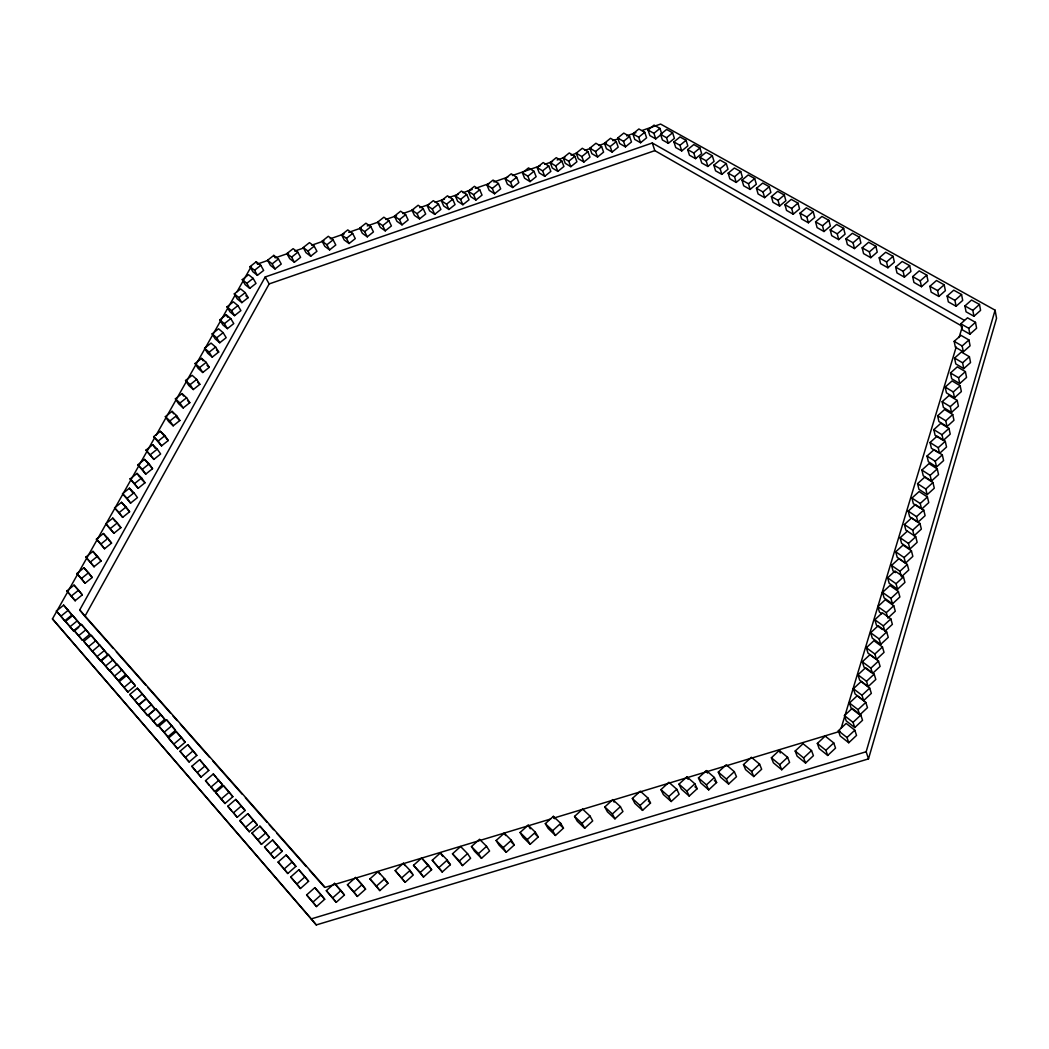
<?xml version="1.0" encoding="UTF-8"?>
<svg xmlns="http://www.w3.org/2000/svg" width="1049" height="1049" viewBox="0 0 1049 1049"><rect width="100%" height="100%" fill="white"/><g stroke="black" fill="none" stroke-linecap="round" stroke-linejoin="round"><path stroke-width="1.5" d="M154.373 438.233L52.45 618.884L316.287 924.93L868.493 758.886L996.55 318.306L995.095 310.176L660.595 124.07L642.067 130.496M868.493 758.886L866.159 751.753L995.095 310.176M841.167 728.124L956.216 346.944M959.061 337.529L962.379 326.554M113.095 648.23L84.89 616.353L269.16 283.925L654.838 150.636L961.592 325.911M84.89 616.353L79.711 609.954L265.213 276.962L652.281 142.992L964.267 320.273M155.986 435.387L235.435 294.559M237.035 291.714L251.485 266.105M854.765 727.56L853.047 722.341L860.836 715.038L852.208 708.35L844.445 715.615L846.189 720.847L854.765 727.56L862.527 720.283L860.836 715.038M827.713 755.45L825.878 750.297L833.745 742.928L825.183 736.096L817.341 743.439L819.19 748.593L827.713 755.45L835.542 748.107L833.745 742.928M848.746 742.744L846.989 737.539L854.817 730.196L846.176 723.417L838.374 730.733L840.144 735.926L848.746 742.744L856.535 735.415L854.817 730.196M781.728 769.756L789.595 762.413L787.629 757.312L779.276 750.441L771.395 757.771L773.415 762.859L781.728 769.756L779.722 764.682L771.395 757.771M863.655 700.562L861.976 695.277L869.687 688.078L861.098 681.548L853.414 688.708L855.105 693.992L863.655 700.562L871.339 693.376L869.687 688.078M805.553 763.043L803.639 757.929L811.52 750.546L803.062 743.702L795.194 751.032L797.135 756.159L805.553 763.043L813.408 755.686L811.52 750.546M865.792 702.397L867.471 707.669L859.747 714.907L858.043 709.649L865.792 702.397L857.177 695.789L849.454 703L851.172 708.259L858.515 713.963M753.772 776.562L761.666 769.232L759.594 764.157L751.372 757.286L743.479 764.603L745.59 769.651L753.772 776.562L751.674 771.526L743.479 764.603M878.511 661.054L880.111 666.403L872.506 673.497L870.88 668.161L878.511 661.054L869.962 654.681L862.344 661.762L863.996 667.098L871.286 672.579M868.166 686.597L866.513 681.286L874.184 674.14L865.609 667.688L857.964 674.809L859.642 680.119L868.166 686.597L875.81 679.464L874.184 674.14M779.722 764.682L787.629 757.312M728.583 784.049L736.49 776.719L734.339 771.684L726.223 764.787L718.303 772.103L720.519 777.125L728.583 784.049L726.393 779.04L718.303 772.103M880.727 644.348L888.254 637.359L886.693 631.944L878.197 625.755L870.657 632.731L872.27 638.12L880.727 644.348L879.141 638.959L870.657 632.731M876.466 659.415L874.853 654.038L882.458 646.984L873.922 640.703L866.343 647.731L867.982 653.094L876.466 659.415L884.032 652.373L882.458 646.984M751.674 771.526L759.594 764.157M708.704 789.858L706.449 784.875L714.395 777.519L706.383 770.609L698.45 777.925L700.732 782.908L708.704 789.858L716.624 782.515L714.395 777.519M887.834 618.11L895.282 611.213L893.761 605.758L885.304 599.713L877.843 606.597L879.416 612.039L881.816 613.77M890.837 618.91L892.371 624.352L884.871 631.288L883.31 625.873L890.837 618.91L882.353 612.786L874.84 619.723L876.439 625.138L882.458 629.531M726.393 779.04L734.339 771.684M879.141 638.959L886.693 631.944M671.19 801.528L668.79 796.597L676.775 789.254L668.921 782.305L660.962 789.622L663.361 794.552L671.19 801.528L679.136 794.198L676.775 789.254M897.564 589.21L904.933 582.405L903.464 576.898L895.046 571.01L887.664 577.789L889.185 583.283L897.564 589.21L896.056 583.716L887.664 577.789M892.463 603.844L890.942 598.376L898.39 591.505L889.945 585.539L882.524 592.37L884.071 597.838L892.463 603.844L899.885 596.986L898.39 591.505M689.219 796.073L686.898 791.13L694.858 783.773L686.925 776.85L678.978 784.154L681.326 789.123L689.219 796.073L697.152 788.743L694.858 783.773M887.441 616.746L886.287 612.668L893.761 605.758M642.539 810.366L640.06 805.475L648.059 798.132L640.323 791.169L632.35 798.473L634.855 803.364L642.539 810.366L650.511 803.036L648.059 798.132M905.549 563.09L912.853 556.376L911.424 550.817L903.045 545.087L895.728 551.787L897.21 557.321L905.549 563.09L904.094 557.557L895.728 551.787M907.306 564.48L908.762 570.013L901.419 576.78L899.937 571.259L907.306 564.48L898.901 558.671L891.545 565.411L893.053 570.931L895.44 572.597M896.056 583.716L903.464 576.898M614.963 818.823L612.38 813.985L620.405 806.629L612.786 799.653L604.788 806.956L607.397 811.808L614.963 818.823L622.949 811.506L620.405 806.629M915.751 536.76L917.167 542.333L909.903 548.994L908.46 543.434L915.751 536.76L905.838 530.112L904.395 524.526L911.633 517.918L919.973 523.503L921.363 529.102L914.125 535.724L912.709 530.138L904.395 524.526M904.094 557.557L911.424 550.817M917.914 522.258L916.511 516.646L923.736 510.063L915.423 504.556L908.224 511.112L909.64 516.711L917.914 522.258L925.113 515.675L923.736 510.063M584.699 828.238L581.998 823.439L590.049 816.096L582.575 809.094L574.55 816.397L577.252 821.197L584.699 828.238L592.698 820.921L590.049 816.096M909.903 548.994L901.576 543.316L900.121 537.744L907.398 531.096M912.709 530.138L919.973 523.503M911.948 498.052L919.121 491.535L927.408 496.977L928.771 502.615L921.612 509.145L920.222 503.52L911.948 498.052L913.351 503.677L920.432 508.359M931.46 481.045L938.553 474.607L937.242 468.916L928.994 463.632L921.901 470.057L923.251 475.735L931.46 481.045L930.135 475.381L921.901 470.057M927.172 494.682L925.808 489.031L932.954 482.54L924.68 477.177L917.56 483.641L918.937 489.293L927.172 494.682L934.292 488.205L932.954 482.54M555.432 835.463L552.653 830.703L560.704 823.36L553.361 816.345L545.323 823.649L548.129 828.408L555.432 835.463L563.47 828.146L560.704 823.36M920.222 503.52L927.408 496.977M936.56 466.962L935.249 461.272L942.317 454.86L934.082 449.654L927.028 456.027L928.365 461.717L936.56 466.962L943.602 460.577L942.317 454.86M506.208 852.286L514.272 844.97L511.348 840.262L504.215 833.194L496.138 840.498L499.114 845.192L506.208 852.286L503.245 847.605L496.138 840.498M530.178 844.301L527.306 839.58L535.383 832.237L528.145 825.196L520.094 832.5L522.979 837.233L530.178 844.301L538.229 836.984L535.383 832.237M930.135 475.381L937.242 468.916M943.261 440.449L941.989 434.719L948.978 428.398L940.796 423.337L933.82 429.618L935.118 435.348L943.261 440.449L950.237 434.142L948.978 428.398M481.491 858.331L478.449 853.663L486.566 846.346L479.55 839.266L471.46 846.556L474.515 851.224L481.491 858.331L489.581 851.014L486.566 846.346M945.28 441.314L946.539 447.044L939.537 453.391L938.239 447.687L945.28 441.314L937.072 436.174L930.057 442.508L931.368 448.225L938.173 452.525M503.245 847.605L511.348 840.262M951.509 412.414L958.406 406.199L957.199 400.416L949.057 395.499L942.159 401.701L943.405 407.458L951.509 412.414L950.276 406.645L942.159 401.701M442.285 871.981L450.388 864.678L447.241 860.062L440.396 852.942L432.267 860.246L442.285 871.981L432.267 860.246M947.024 426.55L945.778 420.806L952.728 414.525L944.572 409.53L937.636 415.784L938.907 421.528L947.024 426.55L953.961 420.295L952.728 414.525M462.517 865.582L459.41 860.954L467.539 853.624L460.603 846.53L452.486 853.82L462.517 865.582L470.621 858.266L467.539 853.624M959.743 383.567L966.562 377.443L965.395 371.634L957.317 366.862L950.486 372.959L951.705 378.768L959.743 383.567L958.55 377.758L950.486 372.959M405.176 882.288L413.306 874.984L410.041 870.421L403.341 863.288L395.198 870.578L405.176 882.288L395.198 870.578M954.511 397.741L953.292 391.959L960.176 385.783L952.072 380.931L945.215 387.081L946.447 392.864L954.511 397.741L961.369 391.579L960.176 385.783M423.494 877.043L420.256 872.466L428.412 865.137L421.646 858.016L413.503 865.307L423.494 877.043L431.624 869.739L428.412 865.137M950.276 406.645L957.199 400.416M439.098 867.392L447.241 860.062M379.856 890.601L376.473 886.09L384.655 878.774L378.073 871.614L369.904 878.905L379.856 890.601L388.012 883.297L384.655 878.774M963.782 368.619L962.602 362.797L969.407 356.712L961.356 352.018L954.564 358.076L955.77 363.898L963.782 368.619L970.561 362.548L969.407 356.712M958.55 377.758L965.395 371.634M401.872 877.738L410.041 870.421M336.244 902.31L344.426 895.02L340.925 890.549L334.526 883.376L326.331 890.653L336.244 902.31L326.331 890.653M963.336 351.835L962.169 345.986L968.935 339.955L960.923 335.339L954.17 341.345L955.364 347.193L963.336 351.835L970.089 345.816L968.935 339.955M357.381 896.436L353.906 891.952L362.115 884.635L355.624 877.475L347.442 884.753L357.381 896.436L365.55 889.146L362.115 884.635M316.496 906.572L312.904 902.14L321.125 894.836L314.818 887.664L306.623 894.928L316.496 906.572L324.692 899.281L321.125 894.836M973.957 316.247L980.592 310.36L979.491 304.459L971.558 300.04L964.91 305.928L966.05 311.802L973.957 316.247L972.829 310.373L964.91 305.928M969.919 334.185L968.778 328.324L975.491 322.345L967.506 317.821L960.805 323.774L961.972 329.635L969.919 334.185L976.606 328.232L975.491 322.345M332.703 897.852L340.925 890.549M972.829 310.373L979.491 304.459M956.098 306.256L954.931 300.381L961.566 294.533L953.751 290.18L947.129 296.002L948.322 301.863L956.098 306.256L962.707 300.407L961.566 294.533M300.46 888.503L296.841 884.058L304.997 876.846L298.821 869.805L290.678 876.99L300.46 888.503L308.59 881.317L304.997 876.846M287.793 873.502L284.148 869.031L292.265 861.898L286.18 854.974L278.09 862.081L287.793 873.502L295.87 866.395L292.265 861.898M938.816 296.447L945.385 290.665L944.192 284.803L936.495 280.516L929.912 286.285L931.145 292.133L938.816 296.447L937.596 290.599L929.912 286.285M274.195 858.357L282.22 851.316L278.601 846.818L272.609 840L264.571 847.028L274.195 858.357L264.571 847.028M937.596 290.599L944.192 284.803M921.468 286.692L920.209 280.857L926.778 275.113L919.199 270.891L912.656 276.608L913.928 282.443L921.468 286.692L928.011 280.962L926.778 275.113M270.537 853.873L278.601 846.818M904.422 277.146L903.11 271.311L909.653 265.633L902.192 261.463L895.662 267.128L896.987 272.95L904.422 277.146L910.925 271.468L909.653 265.633M261.476 844.366L257.805 839.869L265.817 832.893L259.929 826.179L251.93 833.129L261.476 844.366L269.462 837.404L265.817 832.893M887.9 267.77L894.377 262.158L893.053 256.323L885.71 252.232L879.219 257.844L880.583 263.653L887.9 267.77L886.549 261.962L879.219 257.844M249.308 831.752L245.623 827.241L253.596 820.331L247.787 813.709L239.841 820.593L249.308 831.752L257.254 824.855L253.596 820.331M227.803 806.235L237.205 817.302L245.099 810.471L235.71 799.417L227.803 806.235L231.514 810.759M886.549 261.962L893.053 256.323M224.997 803.468L232.839 796.702L229.167 792.152L223.529 785.74L215.674 792.493L224.997 803.468L215.674 792.493M870.775 257.674L869.385 251.878L875.863 246.305L868.624 242.267L862.173 247.826L863.576 253.609L870.775 257.674L877.226 252.114L875.863 246.305M241.427 805.92L233.507 812.778L237.205 817.302M854.476 248.547L853.06 242.778L859.498 237.244L852.365 233.271L845.94 238.779L847.382 244.548L854.476 248.547L860.901 243.04L859.498 237.244M205.512 780.666L214.757 791.562L222.572 784.862L213.327 773.965L205.512 780.666L209.236 785.216M221.287 798.932L229.167 792.152M838.689 239.605L845.074 234.137L843.632 228.354L836.604 224.447L830.218 229.901L831.7 235.658L838.689 239.605L837.233 233.835L830.218 229.901M218.874 780.299L211.046 787.012L214.757 791.562M205.08 765.888L197.291 772.536L201.028 777.086L208.777 770.464L199.612 759.66L191.849 766.281L195.586 770.845M837.233 233.835L843.632 228.354M189.095 761.967L185.345 757.404L193.082 750.822L187.719 744.711L179.995 751.254L189.095 761.967L196.806 755.411L193.082 750.822M815.571 221.863L821.944 216.461L828.88 220.329L830.362 226.086L823.99 231.514L817.092 227.62L815.571 221.863L822.495 225.758L823.99 231.514M822.495 225.758L828.88 220.329M177.556 748.684L185.214 742.181L181.49 737.591L176.193 731.573L168.522 738.05L177.556 748.684L168.522 738.05M808.373 222.768L806.851 217.025L813.198 211.649L806.366 207.833L800.02 213.196L801.567 218.926L808.373 222.768L814.706 217.392L813.198 211.649M793.241 214.193L791.68 208.463L798.001 203.126L791.261 199.376L784.954 204.686L786.54 210.403L793.241 214.193L799.548 208.856L798.001 203.126M167.892 736.804L175.511 730.366L171.787 725.777L166.568 719.824L158.937 726.249L167.892 736.804L158.937 726.249M173.793 744.108L181.49 737.591M779.617 206.037L778.017 200.333L784.311 195.035L777.663 191.324L771.382 196.609L772.995 202.3L779.617 206.037L785.885 200.752L784.311 195.035M157.18 725.764L164.759 719.378L161.022 714.775L155.868 708.914L148.289 715.274L157.18 725.764L148.289 715.274M164.142 732.228L171.787 725.777M147.621 715.523L155.173 709.19L151.423 704.587L146.335 698.791L138.783 705.112L147.621 715.523L138.783 705.112M764.629 197.658L770.871 192.413L769.271 186.709L762.715 183.064L756.46 188.296L758.099 193.973L764.629 197.658L763.003 191.967L756.46 188.296M153.416 721.174L161.022 714.775M750.114 189.423L756.329 184.231L754.69 178.553L748.225 174.947L741.997 180.126L743.675 185.804L750.114 189.423L748.448 183.759L741.997 180.126M138.612 704.81L146.113 698.529L142.362 693.914L137.34 688.196L129.827 694.464L138.612 704.81L129.827 694.464M143.857 710.934L151.423 704.587M763.003 191.967L769.271 186.709M736.214 182.408L742.404 177.242L740.738 171.577L734.352 168.024L728.163 173.164L729.868 178.815L736.214 182.408L734.523 176.743L728.163 173.164M127.873 691.947L135.334 685.731L131.571 681.103L126.627 675.464L119.153 681.68L127.873 691.947L119.153 681.68M748.448 183.759L754.69 178.553M134.823 700.207L142.362 693.914M118.327 680.67L109.673 670.468L118.327 680.67L125.749 674.494L117.108 664.319L109.398 670.613L100.796 660.477L108.191 654.366L116.78 664.489L108.191 654.366M734.523 176.743L740.738 171.577M124.084 687.344L131.571 681.103M721.843 174.357L720.125 168.705L726.301 163.592L720.007 160.077L713.845 165.178L715.575 170.817L721.843 174.357L728.006 169.243L726.301 163.592M114.538 676.054L121.986 669.878M92.286 651.127L97.032 656.582L104.415 650.498L108.191 655.127L99.655 645.069L92.312 651.311L87.631 645.922L83.828 641.306L91.145 635.288L99.642 645.279L91.145 635.288M707.905 166.45L706.161 160.812L712.31 155.737L706.095 152.275L699.958 157.337L701.715 162.962L707.905 166.45L714.041 161.376L712.31 155.737M83.828 641.306L100.835 661.198L106.959 656.136M100.796 660.477L105.595 665.997L113.017 659.86M88.509 646.695L95.865 640.651M695.566 158.635L693.795 153.023L699.919 147.988L693.782 144.565L687.672 149.587L689.455 155.2L695.566 158.635L701.676 153.613L699.919 147.988M74.046 630.383L78.675 635.694L85.992 629.715L89.768 634.343L82.491 640.323L74.046 630.383L81.337 624.417L85.992 629.715M681.745 150.912L679.949 145.313L686.046 140.317L680.001 136.947L673.917 141.917L675.726 147.516L681.745 150.912L687.829 145.916L686.046 140.317M660.582 134.39L666.535 137.734L672.606 132.777L674.402 138.363L668.357 143.32L662.417 139.963L660.582 134.39L666.639 129.447L672.606 132.777M77.351 620.759L72.761 615.527L65.51 621.441L70.073 626.699L77.351 620.759L81.14 625.388M65.51 621.441L73.889 631.328L78.727 627.368M75.148 600.684L82.294 594.862L78.57 590.194L74.033 585.132L66.874 590.941L75.148 600.684L66.874 590.941M640.572 142.743L646.604 137.825L644.742 132.279L638.893 128.975L632.849 133.879L634.75 139.412L640.572 142.743L638.684 137.196L632.849 133.879M56.41 611.016L60.934 616.209L68.159 610.308L71.948 614.95L64.75 620.824L56.41 611.016L63.635 605.142L68.159 610.308M648.02 130.024L653.907 133.328L659.952 128.411L661.788 133.984L655.756 138.901L649.869 135.583L648.02 130.024L654.052 125.106L659.952 128.411M597.537 157.009L603.595 152.105L601.615 146.598L595.924 143.267L589.853 148.171L591.872 153.652L597.537 157.009L595.544 151.528L589.853 148.171M604.447 143.215L610.177 146.558L616.248 141.641L618.189 147.148L612.144 152.066L606.427 148.722L604.447 143.215L610.505 138.311L616.248 141.641M94.056 566.696L101.11 560.979L97.478 556.258L92.928 551.354L85.874 557.071L94.056 566.696L85.874 557.071M76.852 573.554L81.376 578.563L88.509 572.78L92.194 577.475L85.087 583.244L76.852 573.554L83.972 567.797L88.509 572.78M617.73 138.009L623.512 141.34L629.57 136.422L631.472 141.956L625.44 146.86L619.671 143.529L617.73 138.009L623.775 133.105L629.57 136.422M71.384 596.029L78.57 590.194M638.684 137.196L644.742 132.279M563.169 157.861L568.755 161.231L574.852 156.314L576.911 161.769L570.826 166.686L565.241 163.303L563.169 157.861L569.24 152.957L574.852 156.314M557.845 171.393L563.929 166.476L561.831 161.035L556.272 157.665L550.187 162.569L552.298 167.997L557.845 171.393L555.734 165.952L550.187 162.569M113.935 533.272L120.897 527.647L117.357 522.874L112.794 518.127L105.831 523.753L113.935 533.272L105.831 523.753M96.403 539.186L100.94 544.025L107.968 538.347L111.548 543.08L104.546 548.758L96.403 539.186L103.418 533.521L107.968 538.347M576.216 153.193L581.854 156.563L587.938 151.646L589.958 157.114L583.887 162.031L578.261 158.661L576.216 153.193L582.287 148.289L587.938 151.646M595.544 151.528L601.615 146.598M90.398 561.989L97.478 556.258M122.549 493.725L127.099 498.354L133.997 492.794L137.445 497.606L130.574 503.14L122.549 493.725L129.42 488.191L133.997 492.794M522.415 172.81L527.87 176.219L533.993 171.302L536.144 176.704L530.047 181.621L524.592 178.199L522.415 172.81L528.512 167.906L533.993 171.302M537.101 167.486L542.608 170.882L548.719 165.952L550.843 171.38L544.746 176.298L539.252 172.888L537.101 167.486L543.185 162.582L548.719 165.952M114.59 507.886L119.14 512.581L126.077 506.982L129.578 511.768L122.654 517.354L114.59 507.886L121.514 502.314L126.077 506.982M555.734 165.952L561.831 161.035M110.381 528.512L117.357 522.874M475.905 200.018L482.029 195.101L479.721 189.764L474.423 186.329L468.3 191.233L470.621 196.556L475.905 200.018L473.584 194.694L468.3 191.233M153.875 459.396L160.628 453.981L157.284 449.116L152.721 444.71L145.968 450.126L153.875 459.396L145.968 450.126M130.194 478.895L137.026 473.401L141.602 477.938L145.011 482.763L138.18 488.257L130.194 478.895L138.18 488.257M137.786 464.812L142.336 469.309L149.142 463.842L152.525 468.68L145.732 474.135L137.786 464.812L144.578 459.37L149.142 463.842M486.933 184.991L492.283 188.427L498.419 183.509L500.675 188.859L494.551 193.777L489.214 190.341L486.933 184.991L493.056 180.087L498.419 183.509M505.12 178.723L511.23 173.819L516.646 177.229L518.849 182.618L512.738 187.535L507.349 184.1L505.12 178.723L510.522 182.159L512.738 187.535M134.744 483.445L141.602 477.938M510.522 182.159L516.646 177.229M173.203 425.815L179.851 420.492L176.599 415.588L172.023 411.339L165.362 416.65L168.64 421.541L173.203 425.815L169.925 420.924L165.362 416.65M153.652 436.672L158.202 441.039L164.942 435.65L168.233 440.528L161.533 445.904L153.652 436.672L160.366 431.309L164.942 435.65M455.305 195.953L460.55 199.415L466.7 194.498L469.034 199.808L462.897 204.725L457.666 201.264L455.305 195.953L461.442 191.049L466.7 194.498M448.92 209.485L455.056 204.568L452.696 199.271L447.477 195.822L441.341 200.726L443.727 206.01L448.92 209.485L446.533 204.201L441.341 200.726M473.584 194.694L479.721 189.764M150.518 454.545L157.284 449.116M193.291 389.559L199.848 384.327L196.701 379.397L192.124 375.306L185.555 380.512L188.728 385.442L193.291 389.559L190.131 384.629L185.555 380.512M401.99 224.853L408.153 219.949L405.661 214.704L400.6 211.216L394.437 216.12L396.955 221.339L401.99 224.853L399.472 219.621L394.437 216.12M411.982 210.154L417.069 213.655L423.245 208.725L425.684 213.996L419.534 218.9L414.447 215.399L411.982 210.154L418.131 205.25L423.245 208.725M427.153 205.578L433.303 200.674L438.469 204.135L440.882 209.42L434.732 214.337L429.592 210.836L427.153 205.578L432.306 209.053L434.732 214.337M175.406 398.843L179.969 403.026L186.604 397.755L189.803 402.672L183.195 407.943L178.632 403.747L175.406 398.843L182.015 393.572L186.604 397.755M432.306 209.053L438.469 204.135M169.925 420.924L176.599 415.588M446.533 204.201L452.696 199.271M212.226 357.145L218.69 352.018L215.635 347.049L211.046 343.089L204.568 348.216L207.663 353.185L212.226 357.145L209.144 352.189L204.568 348.216M195.075 363.518L199.651 367.556L206.181 362.377L209.275 367.334L202.772 372.5L198.209 368.461L195.075 363.518L201.592 358.352L206.181 362.377M367.268 236.838L373.444 231.921L370.861 226.728L365.931 223.214L359.741 228.118L362.338 233.298L367.268 236.838L364.672 231.645L359.741 228.118M377.692 222.113L382.688 225.627L388.877 220.71L391.408 225.928L385.232 230.846L380.249 227.318L377.692 222.113L383.868 217.209L388.877 220.71M190.131 384.629L196.701 379.397M399.472 219.621L405.661 214.704M227.384 328.652L233.77 323.603L230.78 318.594L226.191 314.766L219.805 319.814L222.821 324.81L227.384 328.652L224.381 323.656L219.805 319.814M212.134 333.884L216.697 337.791L223.149 332.677L226.178 337.673L219.752 342.761L215.176 338.853L212.134 333.884L218.559 328.796L223.149 332.677M329.596 249.898L335.785 244.994L333.123 239.841L328.298 236.3L322.095 241.204L324.797 246.331L329.596 249.898L326.895 244.758L322.095 241.204M341.581 234.806L346.445 238.359L352.661 233.442L355.283 238.608L349.094 243.525L344.229 239.972L341.581 234.806L347.783 229.915L352.661 233.442M209.144 352.189L215.635 347.049M364.672 231.645L370.861 226.728M303.24 247.538L309.455 242.634L314.202 246.187L316.929 251.314L310.714 256.218L305.98 252.639L303.24 247.538L307.986 251.104L310.714 256.218M286.915 253.556L291.596 257.149L297.837 252.232L300.604 257.333L294.376 262.237L289.694 258.644L286.915 253.556L293.13 248.665L297.837 252.232M226.99 306.846L231.567 310.635L237.939 305.6L240.89 310.622L234.543 315.644L229.98 311.841L226.99 306.846L233.35 301.837L237.939 305.6M241.821 302.637L248.141 297.654L245.217 292.632L240.627 288.908L234.307 293.89L237.258 298.899L241.821 302.637L238.884 297.614L234.307 293.89M307.986 251.104L314.202 246.187M224.381 323.656L230.78 318.594M326.895 244.758L333.123 239.841M242.267 279.637L248.534 274.707L253.124 278.365L256.008 283.4L249.741 288.344L245.178 284.672L242.267 279.637L246.83 283.309L249.741 288.344M249.977 266.669L254.54 270.288L260.795 265.371L263.653 270.419L257.411 275.336L252.848 271.704L249.977 266.669L256.218 261.765L260.795 265.371M267.561 260.27L273.802 255.379L278.444 258.959L281.25 264.033L275.022 268.95L270.393 265.331L267.561 260.27L272.189 263.876L275.022 268.95M246.83 283.309L253.124 278.365M272.189 263.876L278.444 258.959M238.884 297.614L245.217 292.632M257.661 263.968L268.465 260.218M276.189 257.529L288.541 253.242M294.717 251.104L303.974 247.892M311.697 245.204L324.049 240.916M330.225 238.779L344.111 233.953M348.74 232.34L361.092 228.053M367.268 225.915L378.073 222.152M385.796 219.477L396.601 215.727M402.777 213.576L413.581 209.826M419.757 207.689L429.028 204.476M435.191 202.326L444.461 199.113M449.09 197.5L458.361 194.288M462.989 192.675L472.247 189.463M475.341 188.387L489.227 183.562M493.856 181.962L507.755 177.137M512.384 175.524L540.169 165.873M544.811 164.273L552.521 161.585M557.15 159.986L564.873 157.298M571.049 155.16L577.225 153.01M584.949 150.335L591.125 148.184M598.835 145.509L606.558 142.834M612.734 140.684L618.91 138.547M626.633 135.859L635.891 132.646M550.594 819.033L325.151 887.362L79.711 609.954M553.728 818.089L840.223 731.258M52.45 618.884L311.304 918.885L866.159 751.753M673.917 141.917L679.949 145.313M687.672 149.587L693.795 153.023M771.382 196.609L778.017 200.333M845.94 238.779L853.06 242.778M862.173 247.826L869.385 251.878M784.954 204.686L791.68 208.463M800.02 213.196L806.851 217.025M895.662 267.128L903.11 271.311M912.656 276.608L920.209 280.857M947.129 296.002L954.931 300.381M699.958 157.337L706.161 160.812M713.845 165.178L720.125 168.705M960.805 323.774L968.778 328.324M954.17 341.345L962.169 345.986M954.564 358.076L962.602 362.797M945.215 387.081L953.292 391.959M937.636 415.784L945.778 420.806M933.82 429.618L941.989 434.719M930.057 442.508L938.239 447.687M927.028 456.027L935.249 461.272M917.56 483.641L925.808 489.031M908.224 511.112L916.511 516.646M900.121 537.744L908.46 543.434M891.545 565.411L899.937 571.259M882.524 592.37L890.942 598.376M877.843 606.597L886.287 612.668M874.84 619.723L883.31 625.873M866.343 647.731L874.853 654.038M862.344 661.762L870.88 668.161M857.964 674.809L866.513 681.286M853.414 688.708L861.976 695.277M849.454 703L858.043 709.649M844.445 715.615L853.047 722.341M838.374 730.733L846.989 737.539M817.341 743.439L825.878 750.297M245.846 295.792L248.141 297.654M795.194 751.032L803.639 757.929M216.409 350.038L218.69 352.018M714.343 780.548L716.624 782.515M698.45 777.925L706.449 784.875M694.897 786.763L697.152 788.743M206.994 365.314L209.275 367.334M678.978 784.154L686.898 791.13M660.962 789.622L668.79 796.597M197.566 382.282L199.848 384.327M648.308 801.043L650.511 803.036M632.35 798.473L640.06 805.475M187.509 400.587L189.803 402.672M604.788 806.956L612.38 813.985M176.416 417.292L179.851 420.492M574.55 816.397L581.998 823.439M168.233 440.528L160.366 431.309M560.323 825.143L563.47 828.146M545.323 823.649L552.653 830.703M535.134 833.968L538.229 836.984M152.525 468.68L144.578 459.37M520.094 832.5L527.306 839.58M511.217 841.954L514.272 844.97M141.589 479.354L145.011 482.763M471.46 846.556L478.449 853.663M129.578 511.768L121.514 502.314M452.486 853.82L459.41 860.954M447.464 861.635L450.388 864.678M118.17 524.788L120.897 527.647M431.624 869.739L421.646 858.016M108.821 540.196L111.548 543.08M413.503 865.307L420.256 872.466M409.962 871.431L412.191 873.804M97.478 557.058L101.11 560.979M383.632 878.538L388.012 883.297M369.904 878.905L376.473 886.09M92.194 577.475L83.972 567.797M365.55 889.146L355.624 877.475M347.442 884.753L353.906 891.952M82.294 594.862L74.033 585.132M344.426 895.02L334.526 883.376M116.347 651.914L145.641 685.023M147.804 687.475L170.581 713.228M172.757 715.68L177.097 720.584M180.349 724.269L209.63 757.378M212.881 761.063L242.175 794.172M245.427 797.856L267.115 822.377M269.291 824.829L273.632 829.733M276.884 833.417L306.164 866.526M309.429 870.211L324.613 887.375M295.87 866.395L286.18 854.974M324.692 899.281L314.818 887.664M282.22 851.316L272.609 840M308.59 881.317L298.821 869.805M175.511 730.366L166.568 719.824M269.462 837.404L259.929 826.179M125.749 674.494L117.108 664.319M185.214 742.181L176.193 731.573M196.806 755.411L187.719 744.711M217.012 778.542L222.572 784.862M245.099 810.471L235.71 799.417M99.655 645.069L104.415 650.498M135.334 685.731L126.627 675.464M164.759 719.378L155.868 708.914M232.839 796.702L223.529 785.74M257.254 824.855L247.787 813.709M89.768 634.343L81.337 624.417M146.113 698.529L137.34 688.196M155.173 709.19L146.335 698.791M208.777 770.464L199.612 759.66M71.948 614.95L63.635 605.142M77.469 621.205L80.222 624.352M278.09 862.081L284.148 869.031M306.623 894.928L312.904 902.14M290.678 876.99L296.841 884.058M251.93 833.129L257.805 839.869M179.995 751.254L185.345 757.404M239.841 820.593L245.623 827.241M191.849 766.281L201.028 777.086M105.595 665.997L109.398 670.613M97.032 656.582L100.835 661.198M78.675 635.694L82.491 640.323M311.304 918.885L316.287 924.93M70.073 626.699L73.889 631.328M60.934 616.209L64.75 620.824M72.761 615.527L76.551 620.156M213.327 773.965L216.094 777.401M81.376 578.563L85.087 583.244M92.928 551.354L96.574 556.075M100.94 544.025L104.546 548.758M103.418 533.521L106.998 538.268M112.794 518.127L115.456 521.707M378.073 871.614L379.751 873.883M119.14 512.581L122.654 517.354M127.099 498.354L130.574 503.14M129.42 488.191L132.882 493.004M403.341 863.288L404.98 865.582M137.026 473.401L139.596 477.02M142.336 469.309L145.732 474.135M152.721 444.71L155.226 448.356M440.396 852.942L442.757 856.417M158.202 441.039L161.533 445.904M172.023 411.339L173.649 413.791M179.969 403.026L183.195 407.943M182.015 393.572L183.614 396.037M199.651 367.556L202.772 372.5M201.592 358.352L203.139 360.83M504.215 833.194L505.684 835.555M216.697 337.791L219.752 342.761M528.145 825.196L530.296 828.762M226.191 314.766L227.699 317.27M231.567 310.635L234.543 315.644M553.361 816.345L554.751 818.745M254.54 270.288L257.411 275.336M256.218 261.765L257.648 264.296M265.213 276.962L269.16 283.925M273.802 255.379L275.205 257.91M291.596 257.149L294.376 262.237M612.786 799.653L614.071 802.092M346.445 238.359L349.094 243.525M382.688 225.627L385.232 230.846M417.069 213.655L419.534 218.9M686.925 776.85L688.078 779.328M706.383 770.609L707.498 773.113M460.55 199.415L462.897 204.725M492.283 188.427L494.551 193.777M527.87 176.219L530.047 181.621M542.608 170.882L544.746 176.298M779.276 750.441L780.272 752.998M568.755 161.231L570.826 166.686M581.854 156.563L583.887 162.031M610.177 146.558L612.144 152.066M623.512 141.34L625.44 146.86M652.281 142.992L654.838 150.636M653.907 133.328L655.756 138.901M666.535 137.734L668.357 143.32"/></g></svg>
